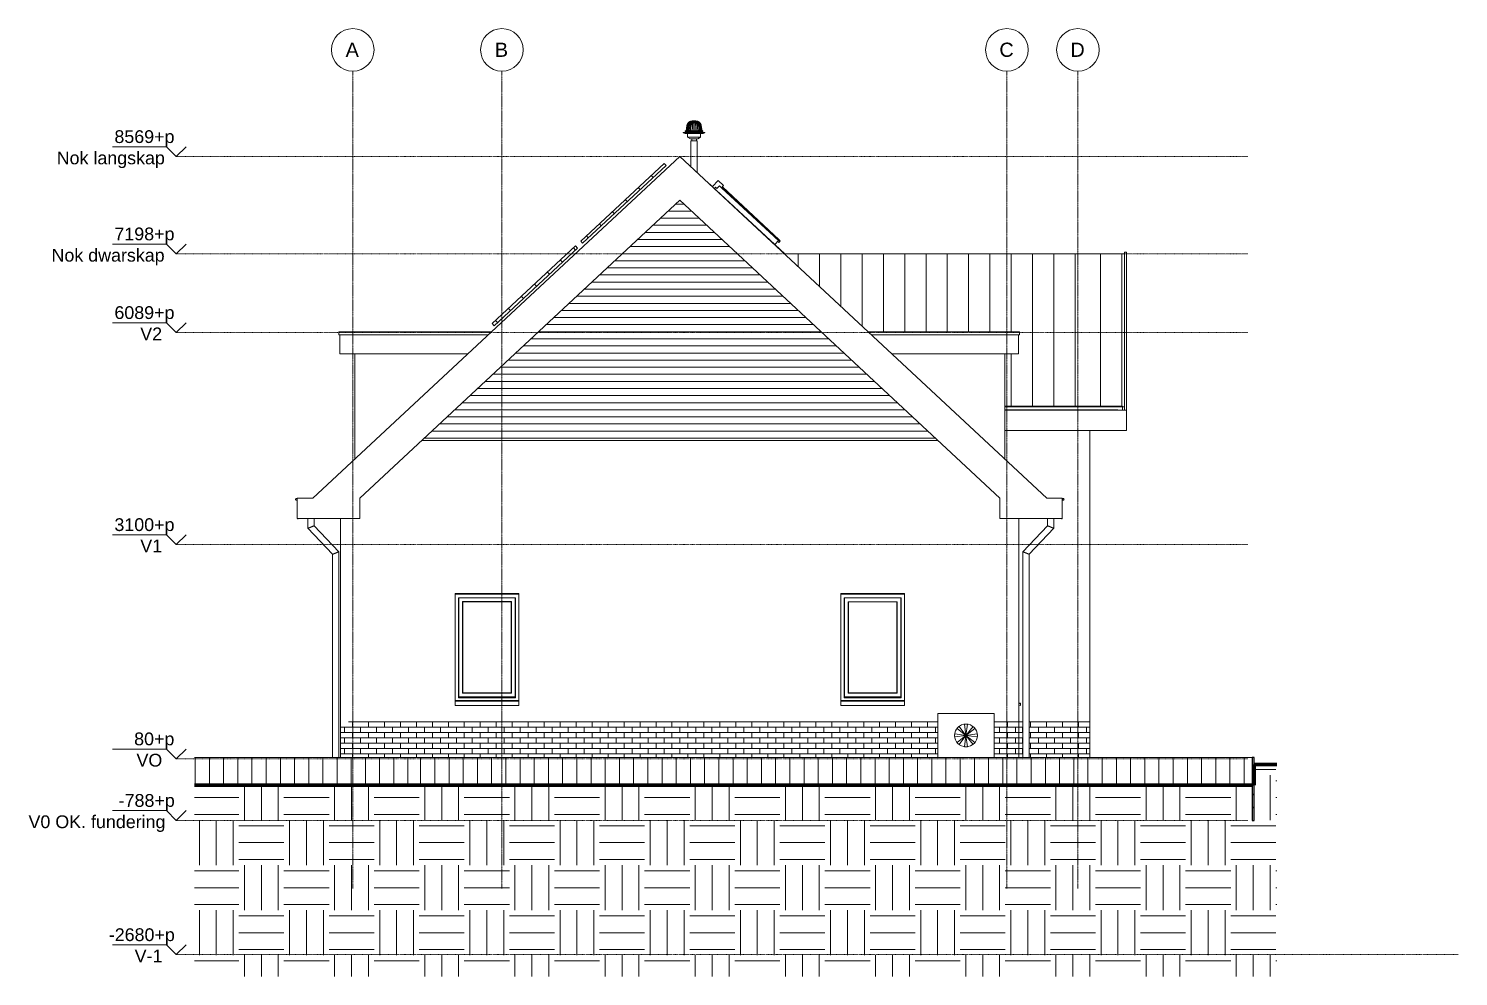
# Model space of a CAD drawing. Header units: millimetres. Extents: x -8591 to 211781, y -3000 to 31870.
# Drawn here: x 151309 to 171448, y -2987 to 10373 of the extents above; entities that cross this region are included whole.
import ezdxf

# ---------------------------------------------------------------- set-up
doc = ezdxf.new("R2010")
doc.units = ezdxf.units.MM
doc.linetypes.add('Dash dot', pattern=[15.875, 6.35, -4.7625, 0, -4.7625])
doc.linetypes.add('grid', pattern=[24, 15, -3, 3, -3])
for name, color, linetype, lineweight in [('A-FLOR-LEVL', 51, 'Continuous', 9), ('A-GENM', 13, 'Continuous', 9), ('A-GLAZ', 151, 'Continuous', 9), ('A-ROOF', 132, 'Continuous', 9), ('A-ROOF-OTLN', 132, 'Continuous', 9), ('A-ROOF-PATT', 132, 'Continuous', 35), ('A-WALL', 113, 'Continuous', 9), ('A-WALL-PATT', 111, 'Continuous', 25), ('C-BLDG-PADS', 91, 'Continuous', 9), ('C-TOPO', 7, 'Continuous', 9), ('I-WALL', 2, 'Continuous', 9), ('P-SANR-FIXT', 6, 'Continuous', 9), ('S-COLS', 52, 'Continuous', 9), ('S-GRID', 1, 'Continuous', 9), ('S-GRID-IDEN', 1, 'Continuous', 9)]:
    doc.layers.add(name, color=color, linetype=linetype, lineweight=lineweight)
doc.styles.add('Arial_1', font='arial.ttf', dxfattribs={"height": 200})
doc.styles.add('Arial_2', font='arial.ttf', dxfattribs={"height": 180})
pattern_1 = [(0, (166208.4, 0), (0, 75), []), (90, (166208.4, 0), (-112.5, 75), [75, -75])]
pattern_2 = [(0, (165208.4, 0), (0, 75), []), (90, (165208.4, 0), (-112.5, 75), [75, -75])]
pattern_3 = [(0, (160619.6, 1200), (635, 635), [635, -635]), (0, (160619.6, 1438.1), (635, 635), [635, -635]), (0, (160619.6, 1676.25), (635, 635), [635, -635]), (90, (160699, 1755.6), (-635, 635), [635, -635]), (90, (160937.1, 1755.6), (-635, 635), [635, -635]), (90, (161175.24, 1755.6), (-635, 635), [635, -635])]
pattern_4 = [(90, (168572.88519, -788), (-0.246, 2e-17), [])]

# ---------------------------------------------------------------- blocks, each defined once
blk = doc.blocks.new('41_ISR_lb_vebo_waterslag_10_graden - WS60 160-1703960-Oostgevel')
at = {"layer": 'A-GENM'}
for p, q in [((-1674, 865), (-1690, 868)), ((-1690, 866), (-1676, 863)), ((-1676, 859), (-1682, 859)), ((-1682, 859), (-1682, 858)), ((-1682, 858), (-1674, 857)), ((-1679, 835), (-1679, 838)), ((-1679, 838), (-1678, 838)), ((-1678, 838), (-1679, 838)), ((-1679, 838), (-1679, 835)), ((-1679, 835), (-1673, 834)), ((-1678, 838), (-1678, 837)), ((-1678, 837), (-1678, 838)), ((-1678, 837), (-1676, 836)), ((-1676, 836), (-1678, 837)), ((-1676, 863), (-1676, 859)), ((-1674, 840), (-1676, 840)), ((-1676, 840), (-1676, 836)), ((-1674, 857), (-1674, 864)), ((-1674, 836), (-1674, 840)), ((-1674, 836), (-1673, 836)), ((-1673, 836), (-1674, 836)), ((-1671, 860), (-1671, 837)), ((-1669, 837), (-1669, 860))]:
    blk.add_line(p, q, dxfattribs=at)
for centre, radius, start, end in [((-1674, 860), 5, 0, 80), ((-1674, 860), 5, 0, 80), ((-1674, 860), 3.4, 360, 83.2457), ((-1674, 860), 3.4, 0, 83.2457), ((-1672, 837), 3, 260.0094, 0), ((-1672, 837), 1.42, 259.9809, 0), ((-1672, 837), 1.42, 259.9809, 0), ((-1672, 837), 3, 260.0094, 0)]:
    blk.add_arc(centre, radius, start, end, dxfattribs=at)
blk = doc.blocks.new('41_ISR_lb_vebo_waterslag_10_graden - WS60 160-V37-Oostgevel')
at = {"layer": 'A-GENM'}
for p, q in [((-1679, 835), (-1679, 838)), ((-1679, 838), (-1678, 838)), ((-1678, 838), (-1679, 838)), ((-1679, 838), (-1679, 835)), ((-1678, 838), (-1678, 837)), ((-1678, 837), (-1678, 838)), ((-1678, 837), (-1676, 836)), ((-1676, 836), (-1678, 837)), ((-1674, 836), (-1673, 836)), ((-1673, 836), (-1674, 836))]:
    blk.add_line(p, q, dxfattribs=at)
for centre, radius, start, end in [((-1674, 860), 5, 0, 80), ((-1674, 860), 5, 0, 80), ((-1674, 860), 3.4, 360, 83.2457), ((-1674, 860), 3.4, 0, 83.2457), ((-1672, 837), 3, 260.0094, 0), ((-1672, 837), 1.42, 259.9809, 0), ((-1672, 837), 1.42, 259.9809, 0), ((-1672, 837), 3, 260.0094, 0)]:
    blk.add_arc(centre, radius, start, end, dxfattribs=at)
blk = doc.blocks.new('KOZIJN_TYPE_B vast raam - KOZIJN_TYPE_B vast raam-2988333-Oostgevel')
at = {"layer": 'A-GENM'}
for p, q in [((-4202, 2400), (-4152, 2400)), ((-3352, 2400), (-4152, 2400)), ((-4152, 2350), (-3352, 2350)), ((-4152, 942), (-4152, 2350)), ((-4149, 953), (-4149, 2347)), ((-4149, 2347), (-3355, 2347)), ((-4093, 2291), (-4097, 2295)), ((-3407, 2295), (-4097, 2295)), ((-4097, 2295), (-4097, 1005)), ((-4093, 1009), (-4093, 2291)), ((-4093, 2291), (-3411, 2291)), ((-3411, 2291), (-3407, 2295)), ((-3411, 2291), (-3411, 1009)), ((-3407, 1005), (-3407, 2295)), ((-3355, 2347), (-3355, 953)), ((-3352, 2400), (-3302, 2400)), ((-3352, 942), (-3352, 2350)), ((-4097, 1005), (-4093, 1009)), ((-4093, 1009), (-3411, 1009)), ((-3411, 1009), (-3407, 1005)), ((-3352, 900), (-4202, 900)), ((-3369, 950), (-4152, 950)), ((-3352, 942), (-4152, 942)), ((-4149, 953), (-3355, 953)), ((-4097, 1005), (-3407, 1005)), ((-3352, 950), (-3369, 950)), ((-3302, 900), (-3352, 900))]:
    blk.add_line(p, q, dxfattribs=at)
blk = doc.blocks.new('EB_Boiler_stiebel_eltron_buitenunit - EB_Boiler_stiebel_eltron_buitenunit-1706381-Oostgevel')
at = {"layer": 'A-GENM'}
for p, q in [((-2832, 720), (-2042, 720)), ((-2832, 720), (-2832, 100)), ((-2042, 100), (-2042, 720)), ((-2437, 410), (-2596, 430)), ((-2596, 390), (-2437, 410)), ((-2563, 508), (-2437, 410)), ((-2437, 410), (-2563, 312)), ((-2437, 410), (-2535, 536)), ((-2535, 284), (-2437, 410)), ((-2456, 569), (-2437, 410)), ((-2437, 410), (-2456, 251)), ((-2437, 410), (-2417, 569)), ((-2338, 536), (-2437, 410)), ((-2437, 410), (-2311, 508)), ((-2278, 430), (-2437, 410)), ((-2437, 410), (-2338, 284)), ((-2311, 312), (-2437, 410)), ((-2437, 410), (-2278, 390)), ((-2417, 251), (-2437, 410))]:
    blk.add_line(p, q, dxfattribs=at)
for start, end in [(0, 180), (172.9891, 187.0109), (180, 360), (127.9891, 142.0109), (82.9891, 97.0109), (37.9891, 52.0109), (352.9891, 7.0109), (217.9891, 232.0109), (262.9891, 277.0109), (307.9891, 322.0109)]:
    blk.add_arc((-2437, 410), 160, start, end, dxfattribs=at)
blk = doc.blocks.new('41_ISR_lb_vebo_waterslag_10_graden - WS60 160-V38-Oostgevel')
at = {"layer": 'A-GENM'}
for p, q in [((-3302, 892), (-4202, 892)), ((-4202, 865), (-4202, 868)), ((-4202, 865), (-4202, 860)), ((-4202, 837), (-4202, 860)), ((-4202, 837), (-4202, 834)), ((-4202, 834), (-3302, 834)), ((-3302, 868), (-3302, 865)), ((-3302, 860), (-3302, 865)), ((-3302, 860), (-3302, 837)), ((-3302, 834), (-3302, 837))]:
    blk.add_line(p, q, dxfattribs=at)
blk = doc.blocks.new('Zonnepaneel - Zonnepaneel gebouw 1000x1600-V39-Oostgevel')
at = {"layer": 'A-GENM'}
h = blk.add_hatch(dxfattribs=at)
h.set_pattern_fill('FP_173', color=256, style=0, pattern_type=2)
h.set_pattern_definition([(43, (-8078.02, 7177.26), (-170.5, 182.84), []), (133, (-8078.02, 7177.26), (-182.84, -170.5), [])])
h.paths.add_polyline_path([(-9084, 6185), (-7909, 7280), (-7937, 7309), (-9111, 6214), (-9087, 6188)])
for p, q in [((-9111, 6214), (-7937, 7309)), ((-7909, 7280), (-9084, 6185)), ((-7937, 7309), (-7909, 7280)), ((-9084, 6185), (-9111, 6214))]:
    blk.add_line(p, q, dxfattribs=at)
blk = doc.blocks.new('28_EB_HWA_grote slag - TRON60x2_5-3479251-Oostgevel')
at = {"layer": 'S-COLS'}
for p, q in [((-11707, 3466), (-11707, 3329)), ((-11617, 3365), (-11617, 3466)), ((-11707, 3329), (-11360, 2963)), ((-11270, 2999), (-11617, 3365)), ((-11360, 2963), (-11360, 100)), ((-11270, 100), (-11270, 2999))]:
    blk.add_line(p, q, dxfattribs=at)
for points in [[(-11617, 3365), (-11617, 3365), (-11618, 3365), (-11623, 3363), (-11630, 3360), (-11638, 3357), (-11645, 3354), (-11650, 3352), (-11656, 3349), (-11662, 3347), (-11668, 3345), (-11674, 3342), (-11679, 3340), (-11686, 3337), (-11694, 3334), (-11701, 3331), (-11706, 3330), (-11707, 3329), (-11707, 3329)], [(-11270, 2999), (-11270, 2999), (-11271, 2998), (-11276, 2996), (-11283, 2994), (-11291, 2990), (-11298, 2988), (-11304, 2985), (-11309, 2983), (-11315, 2981), (-11321, 2978), (-11327, 2976), (-11333, 2974), (-11340, 2971), (-11347, 2968), (-11355, 2965), (-11359, 2963), (-11360, 2963), (-11360, 2963)]]:
    blk.add_open_spline(points, degree=3, knots=[0, 0, 0, 0, 0.083333, 0.166667, 0.25, 0.333333, 0.375, 0.416667, 0.458333, 0.5, 0.541667, 0.583333, 0.625, 0.666667, 0.75, 0.833333, 0.916667, 1, 1, 1, 1], dxfattribs=at)
blk = doc.blocks.new('28_EB_HWA_grote slag - TRON60x2_5-3479252-Oostgevel')
at = {"layer": 'S-COLS'}
for p, q in [((-1289, 3466), (-1289, 3365)), ((-1199, 3329), (-1199, 3466)), ((-1289, 3365), (-1635, 2999)), ((-1545, 2963), (-1199, 3329)), ((-1635, 2999), (-1635, 100)), ((-1545, 100), (-1545, 2963))]:
    blk.add_line(p, q, dxfattribs=at)
for points in [[(-1199, 3329), (-1199, 3329), (-1200, 3330), (-1204, 3331), (-1211, 3334), (-1219, 3337), (-1226, 3340), (-1232, 3342), (-1238, 3345), (-1244, 3347), (-1250, 3349), (-1255, 3352), (-1261, 3354), (-1268, 3357), (-1276, 3360), (-1283, 3363), (-1288, 3365), (-1289, 3365), (-1289, 3365)], [(-1545, 2963), (-1545, 2963), (-1546, 2963), (-1551, 2965), (-1558, 2968), (-1566, 2971), (-1573, 2974), (-1579, 2976), (-1584, 2978), (-1590, 2981), (-1596, 2983), (-1602, 2985), (-1608, 2988), (-1615, 2990), (-1623, 2994), (-1630, 2996), (-1634, 2998), (-1635, 2999), (-1635, 2999)]]:
    blk.add_open_spline(points, degree=3, knots=[0, 0, 0, 0, 0.083333, 0.166667, 0.25, 0.333333, 0.375, 0.416667, 0.458333, 0.5, 0.541667, 0.583333, 0.625, 0.666667, 0.75, 0.833333, 0.916667, 1, 1, 1, 1], dxfattribs=at)
blk = doc.blocks.new('roof-windowsveluxgglintegra---de - Default-2137562-Oostgevel')
at = {"layer": 'A-GLAZ'}
for p, q in [((-6083, 8213), (-6081, 8215)), ((-6081, 8215), (-5130, 7329)), ((-5928, 8232), (-6008, 8147)), ((-5963, 8136), (-5978, 8120)), ((-5978, 8120), (-5963, 8136)), ((-5945, 8119), (-5963, 8136)), ((-5963, 8136), (-5945, 8119)), ((-5909, 8158), (-5945, 8119)), ((-5945, 8119), (-5909, 8158)), ((-5852, 8160), (-5928, 8232)), ((-5909, 8158), (-5879, 8130)), ((-5909, 8158), (-5879, 8130)), ((-5879, 8130), (-5852, 8160)), ((-5879, 8130), (-5079, 7384)), ((-5877, 8133), (-5513, 7794)), ((-5867, 8143), (-5504, 7805)), ((-5513, 7794), (-5504, 7805)), ((-5504, 7805), (-5513, 7794)), ((-5062, 7373), (-5513, 7794)), ((-5067, 7397), (-5504, 7805)), ((-5132, 7326), (-5130, 7329)), ((-5130, 7329), (-5132, 7326)), ((-5079, 7384), (-5130, 7329)), ((-5130, 7329), (-4984, 7192)), ((-5113, 7420), (-5115, 7418)), ((-5059, 7370), (-5113, 7420)), ((-5093, 7401), (-5095, 7399)), ((-5093, 7369), (-5073, 7356)), ((-5073, 7356), (-5059, 7370)), ((-5055, 7381), (-5067, 7397)), ((-5055, 7381), (-5062, 7373)), ((-4986, 7190), (-4984, 7192))]:
    blk.add_line(p, q, dxfattribs=at)
blk = doc.blocks.new('Plumbing_Fixture-Oatey-Roof_Drain-PVC - ABS Dome-2570691-Oostgevel')
at = {"layer": 'P-SANR-FIXT'}
for p, q in [((-6299, 9070), (-6300, 9070)), ((-6299, 9070), (-6300, 9070)), ((-6296, 9070), (-6298, 9070)), ((-6291, 9070), (-6295, 9070)), ((-6295, 9068), (-6295, 9070)), ((-6285, 9070), (-6289, 9070)), ((-6289, 9066), (-6289, 9070)), ((-6285, 9070), (-6285, 9069)), ((-6277, 9070), (-6282, 9070)), ((-6282, 9064), (-6282, 9070)), ((-6277, 9070), (-6277, 9068)), ((-6268, 9070), (-6274, 9070)), ((-6274, 9063), (-6274, 9070)), ((-6268, 9063), (-6274, 9063)), ((-6268, 9070), (-6268, 9063)), ((-6260, 9070), (-6265, 9070)), ((-6265, 9063), (-6265, 9070)), ((-6260, 9063), (-6265, 9063)), ((-6260, 9070), (-6260, 9063)), ((-6252, 9070), (-6257, 9070)), ((-6257, 9068), (-6257, 9070)), ((-6252, 9070), (-6252, 9064)), ((-6245, 9070), (-6249, 9070)), ((-6249, 9069), (-6249, 9070)), ((-6245, 9070), (-6245, 9066)), ((-6239, 9070), (-6242, 9070)), ((-6239, 9070), (-6239, 9068)), ((-6235, 9070), (-6237, 9070)), ((-6234, 9070), (-6234, 9070)), ((-6234, 9070), (-6234, 9070)), ((-6419, 8909), (-6419, 8906)), ((-6267, 8909), (-6419, 8909)), ((-6419, 8906), (-6394, 8893)), ((-6267, 8906), (-6419, 8906)), ((-6394, 8913), (-6394, 8909)), ((-6267, 8913), (-6394, 8913)), ((-6267, 8893), (-6394, 8893)), ((-6391, 8932), (-6391, 8925)), ((-6267, 8932), (-6391, 8932)), ((-6267, 8925), (-6391, 8925)), ((-6388, 8925), (-6390, 8913)), ((-6367, 9008), (-6380, 8932)), ((-6365, 8936), (-6369, 8936)), ((-6363, 9008), (-6364, 9008)), ((-6360, 8893), (-6360, 8843)), ((-6354, 8936), (-6358, 8936)), ((-6353, 9008), (-6354, 9008)), ((-6337, 8936), (-6341, 8936)), ((-6336, 9008), (-6339, 9008)), ((-6319, 8936), (-6316, 8936)), ((-6316, 8936), (-6319, 8936)), ((-6315, 9008), (-6318, 9008)), ((-6316, 8936), (-6318, 8936)), ((-6316, 8936), (-6318, 8936)), ((-6316, 8936), (-6316, 8934)), ((-6291, 9008), (-6294, 9008)), ((-6292, 8936), (-6293, 8936)), ((-6293, 8936), (-6292, 8936)), ((-6292, 8936), (-6293, 8936)), ((-6292, 8936), (-6293, 8936)), ((-6267, 9008), (-6268, 9008)), ((-6265, 9008), (-6267, 9008)), ((-6143, 8932), (-6267, 8932)), ((-6143, 8925), (-6267, 8925)), ((-6140, 8913), (-6267, 8913)), ((-6114, 8909), (-6267, 8909)), ((-6114, 8906), (-6267, 8906)), ((-6140, 8893), (-6267, 8893)), ((-6240, 9008), (-6243, 9008)), ((-6241, 8936), (-6242, 8936)), ((-6241, 8936), (-6242, 8936)), ((-6241, 8936), (-6242, 8936)), ((-6242, 8936), (-6241, 8936)), ((-6216, 9008), (-6218, 9008)), ((-6218, 8934), (-6218, 8936)), ((-6216, 8936), (-6218, 8936)), ((-6215, 8936), (-6218, 8936)), ((-6216, 8936), (-6218, 8936)), ((-6218, 8936), (-6216, 8936)), ((-6195, 9008), (-6197, 9008)), ((-6193, 8936), (-6196, 8936)), ((-6180, 9008), (-6181, 9008)), ((-6176, 8936), (-6180, 8936)), ((-6174, 8843), (-6174, 8893)), ((-6170, 9008), (-6171, 9008)), ((-6165, 8936), (-6169, 8936)), ((-6154, 8932), (-6167, 9008)), ((-6144, 8913), (-6146, 8925)), ((-6143, 8925), (-6143, 8932)), ((-6140, 8909), (-6140, 8913)), ((-6140, 8893), (-6114, 8906)), ((-6114, 8906), (-6114, 8909)), ((-6360, 8843), (-6319, 8818)), ((-6267, 8843), (-6360, 8843)), ((-6267, 8818), (-6319, 8818)), ((-6300, 8818), (-6300, 8793)), ((-6174, 8843), (-6267, 8843)), ((-6215, 8818), (-6267, 8818)), ((-6234, 8793), (-6234, 8818)), ((-6215, 8818), (-6174, 8843))]:
    blk.add_line(p, q, dxfattribs=at)
at = {"layer": 'P-SANR-FIXT', "flags": 128}
for points in [[(-6367, 9008), (-6366, 9011), (-6365, 9014), (-6364, 9017), (-6363, 9020), (-6362, 9023), (-6361, 9026), (-6360, 9028), (-6358, 9031), (-6357, 9034), (-6355, 9036), (-6353, 9039), (-6351, 9041), (-6349, 9044), (-6347, 9046), (-6345, 9048), (-6343, 9050), (-6341, 9052), (-6338, 9054), (-6336, 9056), (-6333, 9057), (-6331, 9059), (-6328, 9060), (-6325, 9062), (-6323, 9063), (-6320, 9064), (-6317, 9065), (-6314, 9066), (-6314, 9066)], [(-6314, 9066), (-6308, 9068), (-6301, 9070), (-6295, 9071), (-6288, 9072), (-6282, 9073), (-6275, 9073), (-6268, 9073), (-6267, 9073)], [(-6267, 9073), (-6260, 9073), (-6254, 9073), (-6247, 9072), (-6241, 9071), (-6234, 9070), (-6228, 9068), (-6221, 9067), (-6220, 9066)], [(-6220, 9066), (-6217, 9065), (-6214, 9064), (-6211, 9063), (-6209, 9062), (-6206, 9061), (-6203, 9059), (-6201, 9058), (-6198, 9056), (-6196, 9054), (-6193, 9052), (-6191, 9050), (-6189, 9048), (-6187, 9046), (-6184, 9044), (-6183, 9041), (-6181, 9039), (-6179, 9037), (-6177, 9034), (-6176, 9031), (-6174, 9029), (-6173, 9026), (-6172, 9023), (-6170, 9020), (-6169, 9018), (-6169, 9015), (-6168, 9012), (-6167, 9009), (-6167, 9008)], [(-6380, 8932), (-6373, 8970), (-6367, 9008)], [(-6364, 9008), (-6370, 8970), (-6377, 8932)], [(-6376, 8932), (-6369, 8970), (-6363, 9008)], [(-6369, 8936), (-6363, 8972), (-6357, 9007)], [(-6354, 9008), (-6360, 8970), (-6366, 8932)], [(-6364, 8932), (-6358, 8970), (-6353, 9008)], [(-6358, 8936), (-6353, 8972), (-6347, 9007)], [(-6354, 8932), (-6354, 8934), (-6354, 8936)], [(-6339, 9008), (-6343, 8970), (-6348, 8932)], [(-6346, 8932), (-6341, 8970), (-6336, 9008)], [(-6341, 8936), (-6336, 8972), (-6332, 9007)], [(-6337, 8932), (-6337, 8934), (-6337, 8936)], [(-6318, 9008), (-6322, 8970), (-6325, 8932)], [(-6322, 8932), (-6319, 8970), (-6315, 9008)], [(-6319, 8936), (-6315, 8972), (-6312, 9007)], [(-6316, 8932), (-6316, 8934), (-6316, 8936)], [(-6294, 9008), (-6296, 8970), (-6298, 8932)], [(-6295, 8932), (-6293, 8970), (-6291, 9008)], [(-6293, 8936), (-6291, 8972), (-6290, 9007)], [(-6292, 8936), (-6292, 8934), (-6292, 8932)], [(-6292, 8932), (-6292, 8934), (-6292, 8936)], [(-6268, 9008), (-6268, 8970), (-6268, 8932)], [(-6265, 8932), (-6265, 8970), (-6265, 9008)], [(-6244, 9007), (-6243, 8972), (-6241, 8936)], [(-6243, 9008), (-6241, 8970), (-6239, 8932)], [(-6242, 8936), (-6242, 8934), (-6242, 8932)], [(-6242, 8932), (-6242, 8934), (-6242, 8936)], [(-6236, 8932), (-6238, 8970), (-6240, 9008)], [(-6221, 9007), (-6218, 8972), (-6215, 8936)], [(-6218, 9008), (-6215, 8970), (-6212, 8932)], [(-6218, 8936), (-6218, 8934), (-6218, 8932)], [(-6209, 8932), (-6212, 8970), (-6216, 9008)], [(-6202, 9007), (-6197, 8972), (-6193, 8936)], [(-6197, 9008), (-6193, 8970), (-6188, 8932)], [(-6196, 8936), (-6196, 8934), (-6196, 8932)], [(-6186, 8932), (-6190, 8970), (-6195, 9008)], [(-6187, 9007), (-6181, 8972), (-6176, 8936)], [(-6181, 9008), (-6175, 8970), (-6169, 8932)], [(-6168, 8932), (-6174, 8970), (-6180, 9008)], [(-6180, 8936), (-6180, 8934), (-6180, 8932)], [(-6177, 9007), (-6171, 8972), (-6165, 8936)], [(-6171, 9008), (-6164, 8970), (-6158, 8932)], [(-6157, 8932), (-6164, 8970), (-6170, 9008)], [(-6167, 9008), (-6160, 8970), (-6154, 8932)]]:
    blk.add_lwpolyline(points, dxfattribs=at)
at = {"layer": 'P-SANR-FIXT'}
for points, knots in [([(-6367, 9008), (-6366, 9013), (-6363, 9022), (-6355, 9038), (-6342, 9052), (-6327, 9062), (-6318, 9065), (-6314, 9066)], [-1, -1, -1, -1, -0.833333, -0.666667, -0.333333, -0.166667, 0, 0, 0, 0]), ([(-6363, 9008), (-6362, 9013), (-6359, 9022), (-6351, 9038), (-6339, 9052), (-6324, 9062), (-6316, 9065), (-6312, 9066)], [-1, -1, -1, -1, -0.833333, -0.666667, -0.333333, -0.166667, 0, 0, 0, 0]), ([(-6308, 9066), (-6312, 9065), (-6320, 9062), (-6333, 9052), (-6344, 9038), (-6351, 9022), (-6353, 9013), (-6354, 9008)], [-1, -1, -1, -1, -0.833333, -0.666667, -0.333333, -0.166667, 0, 0, 0, 0]), ([(-6353, 9008), (-6352, 9013), (-6349, 9022), (-6342, 9038), (-6331, 9052), (-6318, 9062), (-6311, 9065), (-6307, 9066)], [-1, -1, -1, -1, -0.833333, -0.666667, -0.333333, -0.166667, 0, 0, 0, 0]), ([(-6301, 9066), (-6304, 9065), (-6310, 9062), (-6321, 9052), (-6330, 9038), (-6336, 9022), (-6338, 9013), (-6339, 9008)], [-1, -1, -1, -1, -0.833333, -0.666667, -0.333333, -0.166667, 0, 0, 0, 0]), ([(-6336, 9008), (-6336, 9013), (-6334, 9022), (-6328, 9038), (-6319, 9052), (-6308, 9062), (-6302, 9065), (-6299, 9066)], [-1, -1, -1, -1, -0.833333, -0.666667, -0.333333, -0.166667, 0, 0, 0, 0]), ([(-6313, 9066), (-6317, 9065), (-6325, 9062), (-6332, 9057), (-6335, 9055)], [-1, -1, -1, -1, -0.8333333, -0.6790898, -0.6790898, -0.6790898, -0.6790898]), ([(-6292, 9066), (-6294, 9065), (-6298, 9062), (-6306, 9052), (-6312, 9038), (-6316, 9022), (-6318, 9013), (-6318, 9008)], [-1, -1, -1, -1, -0.833333, -0.666667, -0.333333, -0.166667, 0, 0, 0, 0]), ([(-6315, 9008), (-6315, 9013), (-6314, 9022), (-6310, 9038), (-6303, 9052), (-6295, 9062), (-6291, 9065), (-6289, 9066)], [-1, -1, -1, -1, -0.833333, -0.666667, -0.333333, -0.166667, 0, 0, 0, 0]), ([(-6281, 9066), (-6282, 9065), (-6284, 9062), (-6288, 9052), (-6291, 9038), (-6293, 9022), (-6294, 9013), (-6294, 9008)], [-1, -1, -1, -1, -0.833333, -0.666667, -0.333333, -0.166667, 0, 0, 0, 0]), ([(-6291, 9008), (-6291, 9013), (-6290, 9022), (-6288, 9038), (-6285, 9052), (-6281, 9062), (-6279, 9065), (-6278, 9066)], [-1, -1, -1, -1, -0.833333, -0.666667, -0.333333, -0.166667, 0, 0, 0, 0]), ([(-6288, 9060), (-6287, 9061), (-6285, 9062), (-6284, 9063), (-6283, 9063)], [0, 0, 0, 0, 0.5, 0.8905428, 0.8905428, 0.8905428, 0.8905428]), ([(-6268, 9066), (-6268, 9065), (-6268, 9062), (-6268, 9055), (-6268, 9049), (-6268, 9046)], [-1, -1, -1, -1, -0.8333333, -0.6666667, -0.5134604, -0.5134604, -0.5134604, -0.5134604]), ([(-6265, 9046), (-6265, 9049), (-6265, 9055), (-6265, 9062), (-6265, 9065), (-6265, 9066)], [-0.4865396, -0.4865396, -0.4865396, -0.4865396, -0.3333333, -0.1666667, 0, 0, 0, 0]), ([(-6256, 9066), (-6255, 9065), (-6253, 9062), (-6249, 9052), (-6246, 9038), (-6243, 9022), (-6243, 9013), (-6243, 9008)], [-1, -1, -1, -1, -0.833333, -0.666667, -0.333333, -0.166667, 0, 0, 0, 0]), ([(-6240, 9008), (-6240, 9013), (-6240, 9022), (-6243, 9038), (-6246, 9052), (-6250, 9062), (-6252, 9065), (-6253, 9066)], [-1, -1, -1, -1, -0.833333, -0.666667, -0.333333, -0.166667, 0, 0, 0, 0]), ([(-6251, 9063), (-6250, 9063), (-6248, 9062), (-6247, 9061), (-6246, 9060)], [0.1094572, 0.1094572, 0.1094572, 0.1094572, 0.5, 1, 1, 1, 1]), ([(-6245, 9066), (-6243, 9065), (-6238, 9062), (-6230, 9052), (-6224, 9038), (-6220, 9022), (-6219, 9013), (-6218, 9008)], [-1, -1, -1, -1, -0.833333, -0.666667, -0.333333, -0.166667, 0, 0, 0, 0]), ([(-6216, 9008), (-6216, 9013), (-6217, 9022), (-6221, 9038), (-6228, 9052), (-6236, 9062), (-6240, 9065), (-6242, 9066)], [-1, -1, -1, -1, -0.833333, -0.666667, -0.333333, -0.166667, 0, 0, 0, 0]), ([(-6235, 9066), (-6232, 9065), (-6226, 9062), (-6215, 9052), (-6206, 9038), (-6200, 9022), (-6198, 9013), (-6197, 9008)], [-1, -1, -1, -1, -0.833333, -0.666667, -0.333333, -0.166667, 0, 0, 0, 0]), ([(-6195, 9008), (-6196, 9013), (-6198, 9022), (-6204, 9038), (-6212, 9052), (-6223, 9062), (-6229, 9065), (-6232, 9066)], [-1, -1, -1, -1, -0.833333, -0.666667, -0.333333, -0.166667, 0, 0, 0, 0]), ([(-6227, 9066), (-6223, 9065), (-6216, 9062), (-6202, 9052), (-6191, 9038), (-6184, 9022), (-6182, 9013), (-6181, 9008)], [-1, -1, -1, -1, -0.833333, -0.666667, -0.333333, -0.166667, 0, 0, 0, 0]), ([(-6180, 9008), (-6180, 9013), (-6183, 9022), (-6190, 9038), (-6201, 9052), (-6214, 9062), (-6222, 9065), (-6225, 9066)], [-1, -1, -1, -1, -0.833333, -0.666667, -0.333333, -0.166667, 0, 0, 0, 0]), ([(-6222, 9066), (-6218, 9065), (-6209, 9062), (-6194, 9052), (-6182, 9038), (-6174, 9022), (-6172, 9013), (-6171, 9008)], [-1, -1, -1, -1, -0.833333, -0.666667, -0.333333, -0.166667, 0, 0, 0, 0]), ([(-6170, 9008), (-6171, 9013), (-6173, 9022), (-6181, 9038), (-6194, 9052), (-6209, 9062), (-6217, 9065), (-6221, 9066)], [-1, -1, -1, -1, -0.833333, -0.666667, -0.333333, -0.166667, 0, 0, 0, 0]), ([(-6220, 9066), (-6215, 9065), (-6207, 9062), (-6191, 9052), (-6179, 9038), (-6171, 9022), (-6168, 9013), (-6167, 9008)], [-1, -1, -1, -1, -0.833333, -0.666667, -0.333333, -0.166667, 0, 0, 0, 0]), ([(-6357, 9007), (-6356, 9012), (-6354, 9020), (-6349, 9028), (-6346, 9033), (-6344, 9036), (-6344, 9036)], [0, 0, 0, 0, 0.2, 0.3, 0.4, 0.4285897, 0.4285897, 0.4285897, 0.4285897]), ([(-6347, 9007), (-6346, 9012), (-6344, 9020), (-6340, 9028), (-6337, 9034), (-6334, 9039), (-6330, 9043), (-6327, 9047), (-6323, 9050), (-6321, 9052), (-6320, 9053)], [0, 0, 0, 0, 0.2, 0.3, 0.4, 0.475, 0.55, 0.625, 0.7, 0.7562322, 0.7562322, 0.7562322, 0.7562322]), ([(-6332, 9007), (-6331, 9012), (-6330, 9020), (-6326, 9028), (-6324, 9034), (-6321, 9039), (-6318, 9043), (-6315, 9047), (-6312, 9051), (-6309, 9054), (-6305, 9057), (-6302, 9058), (-6300, 9059)], [0, 0, 0, 0, 0.2, 0.3, 0.4, 0.475, 0.55, 0.625, 0.7, 0.775, 0.85, 0.9533462, 0.9533462, 0.9533462, 0.9533462]), ([(-6312, 9007), (-6312, 9012), (-6311, 9020), (-6308, 9028), (-6306, 9034), (-6305, 9039), (-6303, 9043), (-6300, 9047), (-6298, 9051), (-6296, 9054), (-6293, 9057), (-6290, 9059), (-6288, 9060)], [0, 0, 0, 0, 0.2, 0.3, 0.4, 0.475, 0.55, 0.625, 0.7, 0.775, 0.85, 1, 1, 1, 1]), ([(-6290, 9007), (-6289, 9012), (-6289, 9020), (-6288, 9028), (-6287, 9034), (-6286, 9039), (-6285, 9043), (-6283, 9047), (-6282, 9051), (-6281, 9054), (-6279, 9057), (-6278, 9059), (-6277, 9060)], [0, 0, 0, 0, 0.2, 0.3, 0.4, 0.475, 0.55, 0.625, 0.7, 0.775, 0.85, 1, 1, 1, 1]), ([(-6257, 9060), (-6255, 9059), (-6254, 9056), (-6251, 9051), (-6250, 9046), (-6249, 9042), (-6248, 9038), (-6247, 9033), (-6246, 9028), (-6246, 9023), (-6245, 9017), (-6244, 9011), (-6244, 9007)], [0, 0, 0, 0, 0.2, 0.3, 0.4, 0.475, 0.55, 0.625, 0.7, 0.775, 0.85, 1, 1, 1, 1]), ([(-6246, 9060), (-6243, 9059), (-6240, 9056), (-6235, 9051), (-6233, 9046), (-6231, 9042), (-6229, 9038), (-6227, 9033), (-6225, 9028), (-6224, 9023), (-6223, 9017), (-6222, 9011), (-6221, 9007)], [0, 0, 0, 0, 0.2, 0.3, 0.4, 0.475, 0.55, 0.625, 0.7, 0.775, 0.85, 1, 1, 1, 1]), ([(-6234, 9059), (-6231, 9058), (-6227, 9055), (-6222, 9051), (-6218, 9046), (-6215, 9042), (-6212, 9038), (-6210, 9033), (-6207, 9028), (-6206, 9023), (-6203, 9017), (-6202, 9011), (-6202, 9007)], [0.0466538, 0.0466538, 0.0466538, 0.0466538, 0.2, 0.3, 0.4, 0.475, 0.55, 0.625, 0.7, 0.775, 0.85, 1, 1, 1, 1]), ([(-6214, 9053), (-6213, 9052), (-6210, 9050), (-6206, 9046), (-6202, 9042), (-6199, 9038), (-6196, 9033), (-6193, 9028), (-6191, 9023), (-6189, 9017), (-6187, 9011), (-6187, 9007)], [0.2437678, 0.2437678, 0.2437678, 0.2437678, 0.3, 0.4, 0.475, 0.55, 0.625, 0.7, 0.775, 0.85, 1, 1, 1, 1]), ([(-6190, 9036), (-6189, 9035), (-6187, 9033), (-6185, 9028), (-6182, 9023), (-6179, 9017), (-6178, 9011), (-6177, 9007)], [0.5714103, 0.5714103, 0.5714103, 0.5714103, 0.625, 0.7, 0.775, 0.85, 1, 1, 1, 1])]:
    blk.add_open_spline(points, degree=3, knots=knots, dxfattribs=at)
for points in [[(-6314, 9066), (-6312, 9067), (-6307, 9068), (-6302, 9069), (-6300, 9070)], [(-6299, 9070), (-6302, 9069), (-6306, 9068), (-6311, 9067), (-6313, 9066)], [(-6312, 9066), (-6310, 9067), (-6305, 9068), (-6301, 9069), (-6298, 9070)], [(-6296, 9070), (-6298, 9069), (-6302, 9068), (-6306, 9067), (-6308, 9066)], [(-6307, 9066), (-6305, 9067), (-6301, 9068), (-6297, 9069), (-6295, 9070)], [(-6291, 9070), (-6293, 9069), (-6296, 9068), (-6300, 9067), (-6301, 9066)], [(-6299, 9066), (-6297, 9067), (-6294, 9068), (-6291, 9069), (-6289, 9070)], [(-6285, 9070), (-6286, 9069), (-6288, 9068), (-6291, 9067), (-6292, 9066)], [(-6289, 9066), (-6288, 9067), (-6286, 9068), (-6283, 9069), (-6282, 9070)], [(-6277, 9070), (-6278, 9069), (-6279, 9068), (-6280, 9067), (-6281, 9066)], [(-6278, 9066), (-6277, 9067), (-6276, 9068), (-6275, 9069), (-6274, 9070)], [(-6277, 9060), (-6277, 9061), (-6275, 9062), (-6274, 9063), (-6274, 9063)], [(-6268, 9070), (-6268, 9069), (-6268, 9068), (-6268, 9067), (-6268, 9066)], [(-6268, 9061), (-6268, 9062), (-6268, 9063), (-6268, 9064)], [(-6268, 9063), (-6268, 9063), (-6268, 9062), (-6268, 9062)], [(-6268, 9062), (-6268, 9062), (-6268, 9063), (-6268, 9063)], [(-6265, 9066), (-6265, 9067), (-6265, 9068), (-6265, 9069), (-6265, 9070)], [(-6265, 9064), (-6265, 9063), (-6265, 9062), (-6265, 9061)], [(-6265, 9063), (-6265, 9063), (-6265, 9062), (-6265, 9062)], [(-6265, 9062), (-6265, 9062), (-6265, 9063), (-6265, 9063)], [(-6260, 9070), (-6259, 9069), (-6258, 9068), (-6257, 9067), (-6256, 9066)], [(-6260, 9063), (-6259, 9063), (-6258, 9062), (-6257, 9061), (-6257, 9060)], [(-6253, 9066), (-6254, 9067), (-6255, 9068), (-6256, 9069), (-6257, 9070)], [(-6252, 9070), (-6251, 9069), (-6248, 9068), (-6246, 9067), (-6245, 9066)], [(-6242, 9066), (-6243, 9067), (-6245, 9068), (-6248, 9069), (-6249, 9070)], [(-6245, 9070), (-6243, 9069), (-6240, 9068), (-6236, 9067), (-6235, 9066)], [(-6232, 9066), (-6234, 9067), (-6237, 9068), (-6241, 9069), (-6242, 9070)], [(-6239, 9070), (-6237, 9069), (-6233, 9068), (-6229, 9067), (-6227, 9066)], [(-6225, 9066), (-6227, 9067), (-6231, 9068), (-6235, 9069), (-6237, 9070)], [(-6235, 9070), (-6233, 9069), (-6229, 9068), (-6224, 9067), (-6222, 9066)], [(-6221, 9066), (-6223, 9067), (-6228, 9068), (-6232, 9069), (-6234, 9070)], [(-6234, 9070), (-6231, 9069), (-6227, 9068), (-6222, 9067), (-6220, 9066)], [(-6346, 9045), (-6349, 9041), (-6354, 9034), (-6360, 9022), (-6363, 9013), (-6364, 9008)], [(-6336, 9054), (-6339, 9051), (-6342, 9049), (-6345, 9046)], [(-6268, 9045), (-6268, 9041), (-6268, 9034), (-6268, 9022), (-6268, 9013), (-6268, 9008)], [(-6265, 9008), (-6265, 9013), (-6265, 9022), (-6265, 9034), (-6265, 9041), (-6265, 9045)]]:
    blk.add_open_spline(points, degree=3, dxfattribs=at)
blk = doc.blocks.new('Level - 1_8mm-444885-Oostgevel')
at = {"layer": 'A-FLOR-LEVL'}
for p, q in [((-13699, 3238), (-14459, 3238)), ((-13561, 3100), (-13699, 3238)), ((-13561, 3100), (-13423, 3238))]:
    blk.add_line(p, q, dxfattribs=at)
blk = doc.blocks.new('Grid - r_3_0mm-1753543-Oostgevel')
at = {"layer": 'S-GRID-IDEN'}
blk.add_circle((-11075, 10073), 300, dxfattribs=at)

msp = doc.modelspace()

# ---------------------------------------------------------------- hatches: boundary and pattern name
at = {"layer": 'A-ROOF-PATT', "lineweight": 9}
h = msp.add_hatch(dxfattribs=at)
h.set_pattern_fill('FP_171', color=256, style=0, pattern_type=2)
h.set_pattern_definition([(90, (166948.77, 6432.55), (-300, 2e-14), [])])
h.paths.add_polyline_path([(165244.9, 5049.4), (166148.4, 5049.4), (166148.4, 7197.8), (161959.2, 7197.8), (161965.1, 7192.2), (161962.6, 7189.5), (163130.6, 6100.3), (165265.9, 6100.3), (165265.9, 6054.8), (165253.9, 6054.8), (165253.9, 5787.8), (165059.9, 5787.8), (165059.9, 5049.4), (165078.6, 5049.4)])
h = msp.add_hatch(dxfattribs=at)
h.set_pattern_fill('FP_174', color=256, style=0, pattern_type=2)
h.set_pattern_definition([(90, (167008.77, 6431.86), (-300, 2e-14), [])])
h.paths.add_polyline_path([(166746.4, 5039.4), (166746.4, 7197.8), (166148.4, 7197.8), (166148.4, 5049.4), (166718.3, 5049.4), (166718.3, 5039.4)])
at = {"layer": 'A-WALL-PATT', "lineweight": 9}
h = msp.add_hatch(dxfattribs=at)
h.set_pattern_fill('FP_168', color=256, style=0, pattern_type=2)
h.set_pattern_definition([(0, (165203.4, 3100), (0, 100), [])])
h.paths.add_polyline_path([(156847, 4567.2), (164114.9, 4567.2), (160480.9, 7955.9), (156981.7, 4692.7)])
h = msp.add_hatch(dxfattribs=at)
h.set_pattern_fill('FP_170', color=256, style=0, pattern_type=2)
h.set_pattern_definition(pattern_2)
h.paths.add_polyline_path([(155757.4, 100), (164116.9, 100), (164116.9, 600), (155703.5, 600), (155703.5, 100)])
h.paths.add_polyline_path([(165154.7, 100), (165158.4, 100), (165158.4, 600), (164906.9, 600), (164906.9, 100), (165078.6, 100)])
h = msp.add_hatch(dxfattribs=at)
h.set_pattern_fill('FP_170', color=256, style=0, pattern_type=2)
h.set_pattern_definition(pattern_2)
h.paths.add_polyline_path([(165258.4, 100), (165258.4, 600), (165158.4, 600), (165158.4, 100)])
h = msp.add_hatch(dxfattribs=at)
h.set_pattern_fill('FP_169', color=256, style=0, pattern_type=2)
h.set_pattern_definition(pattern_1)
h.paths.add_polyline_path([(165258.4, 100), (165313.4, 100), (165313.4, 600), (165258.4, 600), (165258.4, 529.2)])
h.paths.add_polyline_path([(166031.2, 100), (166158.4, 100), (166158.4, 600), (165403.4, 600), (165403.4, 100), (165971.7, 100)])
h = msp.add_hatch(dxfattribs=at)
h.set_pattern_fill('FP_169', color=256, style=0, pattern_type=2)
h.set_pattern_definition(pattern_1)
h.paths.add_polyline_path([(166258.4, 100), (166258.4, 600), (166158.4, 600), (166158.4, 100)])
h = msp.add_hatch(dxfattribs=at)
h.set_pattern_fill('FP_175', color=256, style=0, pattern_type=2)
h.set_pattern_definition([(90, (150661.93, -788), (-199.635, 1e-14), [])])
h.paths.add_polyline_path([(156830.7, -290.2), (156830.7, 100), (153647.6, 100), (153647.6, -290.2), (156505.4, -290.2)])
h = msp.add_hatch(dxfattribs=at)
h.set_pattern_fill('FP_176', color=256, style=0, pattern_type=2)
h.set_pattern_definition([(90, (156830.3, -788), (-200, 1e-14), [])])
h.paths.add_polyline_path([(161268.3, -290.2), (168542.1, -290.2), (168542.1, 100), (156830.7, 100), (156830.7, -290.2), (160792, -290.2)])
h = msp.add_hatch(dxfattribs=at)
h.set_pattern_fill('FP_178', color=256, style=0, pattern_type=2)
h.set_pattern_definition([(45, (160619.61, 1200), (-91.9239, 91.9239), [])])
h.paths.add_polyline_path([(168542.1, -788), (168570.1, -788), (168570.1, 100), (168542.1, 100)])
h = msp.add_hatch(dxfattribs=at)
h.set_pattern_fill('FP_177', color=256, style=0, pattern_type=2)
h.set_pattern_definition(pattern_4)
h.paths.add_polyline_path([(168570.1, -788), (168570.2, -788), (168570.2, -290.2), (168572.9, -290.2), (168572.9, 100), (168570.1, 100), (168570.1, 0)])
h = msp.add_hatch(dxfattribs=at)
h.set_pattern_fill('FP_177', color=256, style=0, pattern_type=2)
h.set_pattern_definition(pattern_4)
h.paths.add_polyline_path([(168572.9, -290.2), (168572.9, -290.2), (168572.9, 0)])
at = {"layer": 'C-TOPO'}
h = msp.add_hatch(dxfattribs=at)
h.set_pattern_fill('FP_172', color=256, style=0, pattern_type=2)
h.set_pattern_definition(pattern_3)
h.paths.add_polyline_path([(168579.9, -2987.2), (168889, -2987.2), (168889, 0), (168572.9, 0), (168572.9, -2987.2)])
h = msp.add_hatch(dxfattribs=at)
h.set_pattern_fill('FP_172', color=256, style=0, pattern_type=2)
h.set_pattern_definition(pattern_3)
h.paths.add_polyline_path([(166983.8, -2987.2), (168572.9, -2987.2), (168572.9, -290.2), (168570.2, -290.2), (168570.1, -788), (168542.1, -788), (168542.1, -290.2), (153647.6, -290.2), (153647.6, -2987.2), (166665.6, -2987.2)])

# ---------------------------------------------------------------- linework, layer by layer
at = {"layer": 'A-FLOR-LEVL', "linetype": 'Dash dot'}
for p, q in [((153388.1, 8569.4), (168480.9, 8569.4)), ((153388.1, 7197.8), (168480.9, 7197.8)), ((153388.1, 6088.8), (168480.9, 6088.8)), ((153388.1, 3100), (168480.9, 3100)), ((153388.1, 80), (168480.9, 80)), ((153388.1, -788), (168480.9, -788)), ((153388.1, -2680), (171447.8, -2680))]:
    msp.add_line(p, q, dxfattribs=at)
at = {"layer": 'A-GENM'}
for p, q in [((157315, 2400), (157365, 2400)), ((158165, 2400), (157365, 2400)), ((157365, 2350), (158165, 2350)), ((157365, 2350), (157365, 942)), ((158162, 2347), (157368, 2347)), ((157368, 2347), (157368, 953.2)), ((157419.6, 2295.4), (157419.6, 1004.8)), ((157419.6, 2295.4), (158110.4, 2295.4)), ((157424, 2291), (157419.6, 2295.4)), ((157424, 1009.2), (157424, 2291)), ((158106, 2291), (157424, 2291)), ((158106, 2291), (158110.4, 2295.4)), ((158106, 1009.2), (158106, 2291)), ((158110.4, 2295.4), (158110.4, 1004.8)), ((158162, 953.2), (158162, 2347)), ((158165, 2400), (158215, 2400)), ((158165, 2350), (158165, 942)), ((157419.6, 1004.8), (157424, 1009.2)), ((157424, 1009.2), (158106, 1009.2)), ((158110.4, 1004.8), (158106, 1009.2)), ((157365, 900), (157315, 900)), ((157382, 950.2), (157365, 950.2)), ((158165, 942), (157365, 942)), ((158215, 900), (157365, 900)), ((157368, 953.2), (158162, 953.2)), ((158165, 950.2), (157382, 950.2)), ((157419.6, 1004.8), (158110.4, 1004.8))]:
    msp.add_line(p, q, dxfattribs=at)
at = {"layer": 'A-ROOF'}
for p, q in [((166746.4, 7197.8), (161959.2, 7197.8)), ((165059.9, 5039.4), (166746.4, 5039.4))]:
    msp.add_line(p, q, dxfattribs=at)
at = {"layer": 'A-ROOF-OTLN'}
for p, q in [((155313.1, 3752.1), (160480.9, 8571.2)), ((160480.9, 8571.2), (165648.8, 3752.1)), ((160480.9, 7955.9), (155972.9, 3752.1)), ((164989, 3752.1), (160480.9, 7955.9)), ((166771.4, 7221), (166746.4, 7221)), ((166746.4, 7221), (166746.4, 4993.6)), ((166771.4, 4707.6), (166771.4, 7221)), ((155680, 6054.8), (155680, 6100.3)), ((155680, 6100.3), (157831.3, 6100.3)), ((155680, 6054.8), (157782.5, 6054.8)), ((155692, 6054.8), (155692, 5787.8)), ((165265.9, 6100.3), (163130.6, 6100.3)), ((165265.9, 6054.8), (163179.4, 6054.8)), ((165253.9, 5787.8), (165253.9, 6054.8)), ((165265.9, 6100.3), (165265.9, 6054.8)), ((155692, 5787.8), (157496.1, 5787.8)), ((163465.7, 5787.8), (165253.9, 5787.8)), ((165059.9, 5049.4), (166718.3, 5049.4)), ((166718.3, 5049.4), (166718.3, 4993.6)), ((166648.5, 4999.4), (165059.9, 4999.4)), ((165059.9, 4993.6), (166771.4, 4993.6)), ((166648.5, 4999.4), (166648.5, 4993.6)), ((166771.4, 4707.6), (165059.9, 4707.6)), ((155082, 3750.1), (155092.9, 3749.7)), ((155092.9, 3751.2), (155082.6, 3751.6)), ((155086.2, 3742.8), (155086, 3741.3)), ((155086, 3741.3), (155091.6, 3740.4)), ((155091.8, 3741.9), (155086.2, 3742.8)), ((155092.9, 3466.1), (155092.9, 3752.1)), ((155092.9, 3752.1), (155313.1, 3752.1)), ((155972.9, 3752.1), (155972.9, 3466.1)), ((164989, 3466.1), (164989, 3752.1)), ((165867.8, 3752.1), (165648.8, 3752.1)), ((165867.8, 3752.1), (165867.8, 3466.1)), ((165879.3, 3751.6), (165867.8, 3751.1)), ((165867.8, 3749.6), (165879.9, 3750.1)), ((165869.6, 3740.1), (165867.9, 3739.1)), ((165875.7, 3742.8), (165870, 3741.9)), ((165870.3, 3740.4), (165875.9, 3741.3)), ((165875.9, 3741.3), (165875.7, 3742.8)), ((155972.9, 3466.1), (155092.9, 3466.1)), ((155096, 3466.1), (155096, 3462.1)), ((155096, 3462.1), (155105, 3462.1)), ((155105, 3462.1), (155105, 3466.1)), ((164989, 3466.1), (165867.8, 3466.1)), ((165856.9, 3466.1), (165856.9, 3462.1)), ((165856.9, 3462.1), (165865.9, 3462.1)), ((165865.9, 3462.1), (165865.9, 3466.1))]:
    msp.add_line(p, q, dxfattribs=at)
for centre, radius, start, end in [((155082, 3738.1), 13.5, 87.62285, 323.74303), ((155082, 3738.1), 13.5, 87.62285, 323.74303), ((155082, 3738.1), 12, 90.00149, 335.45272), ((155082, 3738.1), 12, 90.00149, 335.45272), ((155091.3, 3738.4), 2, 57.98857, 80.5062), ((155091.3, 3738.4), 2, 57.98857, 80.5062), ((155091.3, 3738.4), 3.5, 57.99286, 80.53206), ((155091.3, 3738.4), 3.5, 57.99286, 80.53206), ((165879.9, 3738.1), 13.5, 205.72096, 92.37715), ((165879.9, 3738.1), 13.5, 205.72096, 92.37715), ((165879.9, 3738.1), 12, 175.23486, 89.99851), ((165879.9, 3738.1), 12, 175.23486, 89.99851), ((165870.6, 3738.4), 3.5, 99.46794, 122.00714), ((165870.6, 3738.4), 3.5, 99.46794, 122.00714), ((165870.6, 3738.4), 2, 99.4938, 122.01143), ((165870.6, 3738.4), 2, 99.4938, 122.01143)]:
    msp.add_arc(centre, radius, start, end, dxfattribs=at)
at = {"layer": 'A-WALL'}
for p, q in [((166258.4, 100), (166258.4, 4707.6)), ((164114.9, 4567.2), (156847, 4567.2)), ((155703.5, 100), (155703.5, 3466.1)), ((165258.4, 3466.1), (165258.4, 100)), ((157315, 868), (157315, 2410)), ((157315, 2410), (158215, 2410)), ((158215, 2410), (158215, 868)), ((162746.9, 868), (162746.9, 2410)), ((162746.9, 2410), (163646.9, 2410)), ((163646.9, 2410), (163646.9, 868)), ((164116.9, 600), (155813.5, 600)), ((165313.4, 600), (164906.9, 600)), ((166258.4, 600), (165403.4, 600)), ((168542.1, 100), (153647.6, 100)), ((156830.7, -290.2), (156830.7, 100)), ((156830.7, 100), (156830.7, -290.2)), ((168572.9, 100), (168570.1, 100))]:
    msp.add_line(p, q, dxfattribs=at)
at = {"layer": 'A-WALL', "lineweight": 25}
for p, q in [((168542.1, 100), (168542.1, -788)), ((168570.1, 100), (168542.1, 100)), ((168570.1, -788), (168570.1, 100)), ((168542.1, -788), (168570.1, -788))]:
    msp.add_line(p, q, dxfattribs=at)
at = {"layer": 'C-BLDG-PADS', "lineweight": 18}
for p, q in [((168572.9, -288), (153647.6, -288)), ((153647.6, -290), (168572.9, -290)), ((168572.9, -290), (168572.9, -288))]:
    msp.add_line(p, q, dxfattribs=at)
at = {"layer": 'C-TOPO', "lineweight": 70}
for p, q in [((168889, 0), (168572.9, 0)), ((153647.6, -290.2), (155802.3, -290.2)), ((155802.3, -290.2), (157065.6, -290.2)), ((157065.6, -290.2), (158721.7, -290.2)), ((158721.7, -290.2), (159638.4, -290.2)), ((159638.4, -290.2), (166665.6, -290.2)), ((166665.6, -290.2), (168536.6, -290.2)), ((168536.6, -290.2), (168542.1, -290.2)), ((168570.1, -290.2), (168572.9, -290.2))]:
    msp.add_line(p, q, dxfattribs=at)
at = {"layer": 'C-TOPO'}
for p, q in [((168889, 0), (168572.9, 0)), ((168572.9, 0), (168572.9, -109.2)), ((168572.9, -109.2), (168572.9, -290.2)), ((155802.3, -290.2), (153647.6, -290.2)), ((155802.3, -290.2), (157065.6, -290.2)), ((158721.7, -290.2), (157065.6, -290.2)), ((159638.4, -290.2), (158721.7, -290.2)), ((166665.6, -290.2), (159638.4, -290.2)), ((166665.6, -290.2), (168536.6, -290.2)), ((168536.6, -290.2), (168542.1, -290.2)), ((168570.1, -290.2), (168572.9, -290.2))]:
    msp.add_line(p, q, dxfattribs=at)
at = {"layer": 'C-TOPO', "lineweight": 70, "flags": 128}
msp.add_lwpolyline([(168572.9, -290.2), (168572.9, -109.2), (168572.9, 0)], dxfattribs=at)
at = {"layer": 'I-WALL'}
for p, q in [((155902, 5787.8), (155902, 4301.2)), ((165059.9, 4301.2), (165059.9, 5787.8))]:
    msp.add_line(p, q, dxfattribs=at)
at = {"layer": 'S-COLS'}
for p, q in [((160637.4, 8792.8), (160637.4, 8425.2)), ((160637.4, 8792.8), (160681.9, 8792.8)), ((160681.9, 8792.8), (160726.3, 8792.8)), ((160726.3, 8342.3), (160726.3, 8792.8))]:
    msp.add_line(p, q, dxfattribs=at)
at = {"layer": 'S-GRID', "linetype": 'grid'}
for p, q in [((155873.5, -1750), (155873.5, 9773.4)), ((157975.3, -1750), (157975.3, 9773.4)), ((165088.4, -1750), (165088.4, 9773.4)), ((166088.4, -1750), (166088.4, 9773.4))]:
    msp.add_line(p, q, dxfattribs=at)

# ---------------------------------------------------------------- block references
at = {"layer": 'A-FLOR-LEVL'}
for p in [(166948.8, 5469.4), (166948.8, 4097.8), (166948.8, 2988.8), (166948.8, 0), (166948.8, -3020), (166948.8, -3888), (166948.8, -5780)]:
    msp.add_blockref('Level - 1_8mm-444885-Oostgevel', p, dxfattribs=at)
at = {"layer": 'A-GENM'}
for name, p in [('Zonnepaneel - Zonnepaneel gebouw 1000x1600-V39-Oostgevel', (168196.5, 1163.5)), ('Zonnepaneel - Zonnepaneel gebouw 1000x1600-V39-Oostgevel', (166948.8, 0)), ('KOZIJN_TYPE_B vast raam - KOZIJN_TYPE_B vast raam-2988333-Oostgevel', (166948.8, 0)), ('41_ISR_lb_vebo_waterslag_10_graden - WS60 160-V38-Oostgevel', (161516.9, 0)), ('41_ISR_lb_vebo_waterslag_10_graden - WS60 160-V38-Oostgevel', (166948.8, 0)), ('41_ISR_lb_vebo_waterslag_10_graden - WS60 160-1703960-Oostgevel', (166948.8, 0)), ('41_ISR_lb_vebo_waterslag_10_graden - WS60 160-V37-Oostgevel', (166948.8, 0)), ('EB_Boiler_stiebel_eltron_buitenunit - EB_Boiler_stiebel_eltron_buitenunit-1706381-Oostgevel', (166948.8, 0))]:
    msp.add_blockref(name, p, dxfattribs=at)
at = {"layer": 'A-GLAZ'}
msp.add_blockref('roof-windowsveluxgglintegra---de - Default-2137562-Oostgevel', (166948.8, 0), dxfattribs=at)
at = {"layer": 'P-SANR-FIXT'}
msp.add_blockref('Plumbing_Fixture-Oatey-Roof_Drain-PVC - ABS Dome-2570691-Oostgevel', (166948.8, 0), dxfattribs=at)
at = {"layer": 'S-COLS'}
for name in ['28_EB_HWA_grote slag - TRON60x2_5-3479251-Oostgevel', '28_EB_HWA_grote slag - TRON60x2_5-3479252-Oostgevel']:
    msp.add_blockref(name, (166948.8, 0), dxfattribs=at)
at = {"layer": 'S-GRID-IDEN'}
for p in [(166948.8, 0), (169050.6, 0), (176163.7, 0), (177163.7, 0)]:
    msp.add_blockref('Grid - r_3_0mm-1753543-Oostgevel', p, dxfattribs=at)

# ---------------------------------------------------------------- texts
at = {"layer": 'A-FLOR-LEVL', "char_height": 180, "attachment_point": 1, "style": 'Arial_2'}
for s, insert, width in [('8569+p', (152517.3, 8940.4), 1018.143), ('Nok langskap', (151704.4, 8640.4), 1795.78), ('7198+p', (152517.3, 7568.7), 1018.143), ('Nok dwarskap', (151631.4, 7268.7), 1883.966), ('6089+p', (152517.3, 6459.8), 1018.143), ('V2', (152881.4, 6159.8), 368.776), ('3100+p', (152517.3, 3471), 1018.143), ('V1', (152881.4, 3171), 368.776), ('80+p', (152795.3, 451), 681.434), ('VO', (152828.4, 151), 432.911), ('-788+p', (152577.3, -417), 945.991), ('V0 OK. fundering', (151307.4, -717), 2276.792), ('-2680+p', (152438.3, -2309), 1114.346), ('V-1', (152802.4, -2609), 464.979)]:
    msp.add_mtext(s, dxfattribs=dict(at, insert=insert, width=width))
at = {"layer": 'S-GRID-IDEN', "char_height": 200, "attachment_point": 1, "style": 'Arial_1'}
for s, insert, width in [('A', (155773.9, 10174.9), 232.489), ('B', (157875.7, 10174.9), 232.489), ('C', (164982.3, 10174.9), 248.523), ('D', (165982.3, 10174.9), 248.523)]:
    msp.add_mtext(s, dxfattribs=dict(at, insert=insert, width=width))

doc.saveas('drawing.dxf')
